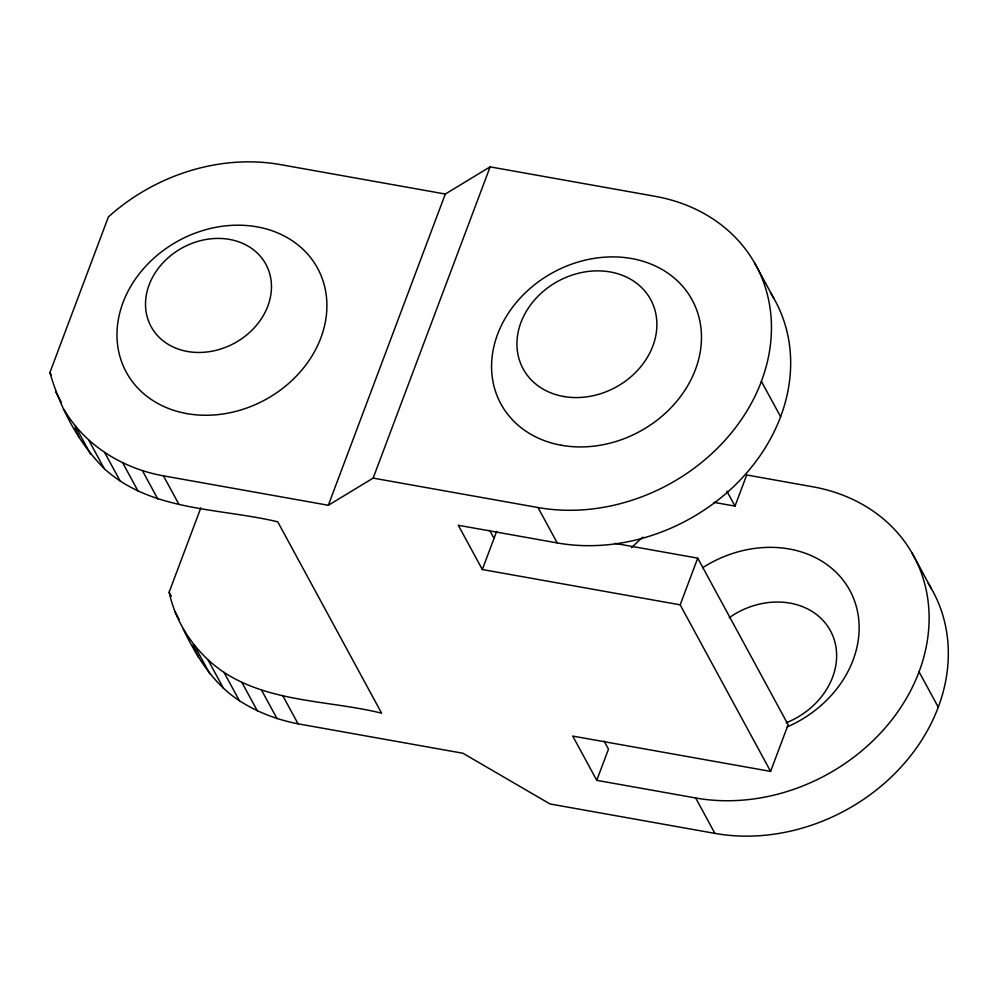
<?xml version="1.0" encoding="UTF-8"?>
<svg xmlns="http://www.w3.org/2000/svg" width="998" height="998" viewBox="0 0 998 998"><rect width="100%" height="100%" fill="white"/><g stroke="black" fill="none" stroke-linecap="round" stroke-linejoin="round"><path stroke-width="1.5" d="M200.835 507.857L169.136 592.213C176.209 624.835 196.394 653.815 224.039 672.403C270.708 702.754 329.278 700.297 381.61 713.171L277.743 521.817C219.71 507.932 151.172 511.525 104.216 468.598C78.069 442.326 60.204 407.933 49.9 372.553L108.395 216.928A181.424 150.923 -28.5 0 1 280.426 164.608L445.308 194.036L490.13 166.866L655 196.294A181.424 150.923 -28.5 0 1 761.387 381.348L780.611 416.74M63.984 409.454C84.83 445.445 123.016 468.648 163.447 475.846L328.317 505.275L445.308 194.036M328.317 505.275L373.14 478.104L490.13 166.866M714.156 502.381L735.015 506.111L746.716 474.986L812.671 486.762A181.424 150.923 -28.5 0 1 919.058 671.804A181.424 150.923 -28.5 0 1 695.681 797.988L596.754 780.336L572.74 736.087L770.593 771.404L680.174 604.838L482.321 569.521L496.68 531.323M596.754 780.336L608.493 749.136L604.114 741.102M680.174 604.838L697.727 558.144L614.905 543.374M770.593 771.404L788.133 724.723L697.727 558.144M643.024 537.149L640.629 539.082A181.424 150.923 -28.5 0 0 631.622 547.702M373.14 478.104L538.022 507.533A181.411 150.91 -28.5 0 0 761.399 381.348M770.518 292.888A181.424 150.923 -28.5 0 1 748.001 471.368A181.424 150.923 -28.5 0 1 557.221 542.924L458.307 525.272L482.321 569.521M183.22 629.127C196.643 656.597 213.16 683.755 239.408 700.721C257.247 712.223 277.244 719.808 298.053 723.824L462.922 753.253L550.01 803.964L714.892 833.392A181.424 150.923 -28.5 0 0 905.66 761.823A181.424 150.923 -28.5 0 0 928.177 583.343M754.463 262.686L773.675 298.078M912.122 553.141L931.334 588.546M919.058 671.804L938.27 707.195M726.868 491.103L735.015 506.111M538.022 507.533L557.233 542.937M695.681 797.988L714.892 833.392M163.447 475.846L178.817 504.165M282.683 695.506L298.053 723.824M142.427 470.669L157.796 498.988M261.663 690.342L277.032 718.66M122.766 462.922L138.136 491.241M242.003 682.595L257.372 710.913M104.802 452.743L120.172 481.061M224.039 672.403L239.408 700.721M88.834 440.28L104.216 468.598M208.071 659.952L223.44 688.271M49.9 372.553L51.36 375.248M169.136 592.213L171.332 596.268M75.162 425.772L90.531 454.09M194.398 645.444L209.767 673.75M55.526 391.615L61.377 402.406M174.75 611.275L179.141 619.371M489.669 530.325L494.022 538.384M192.726 645.082L198.59 657.445M74.8 428.167L79.353 437.773M702.642 567.725A108.857 90.556 -28.5 0 1 850.159 591.028A108.857 90.556 -28.5 0 1 787.247 726.906M729.176 617.725A72.567 60.367 -28.5 0 1 830.436 630.761A72.567 60.367 -28.5 0 1 786.212 722.777M186.838 413.596A108.857 90.556 -28.5 0 0 325.161 288.834A108.857 90.556 -28.5 0 0 153.804 258.245A108.857 90.556 -28.5 0 0 186.838 413.596M187.424 351.471A65.307 54.329 -28.5 0 0 270.421 276.608A65.307 54.329 -28.5 0 0 167.614 258.257A65.307 54.329 -28.5 0 0 187.424 351.471M561.412 445.283A108.857 90.556 -28.5 0 0 699.735 320.52A108.857 90.556 -28.5 0 0 528.391 289.944A108.857 90.556 -28.5 0 0 561.412 445.283M563.508 396.468A72.567 60.367 -28.5 0 0 655.723 313.285A72.567 60.367 -28.5 0 0 541.49 292.901A72.567 60.367 -28.5 0 0 563.508 396.468"/></g></svg>
